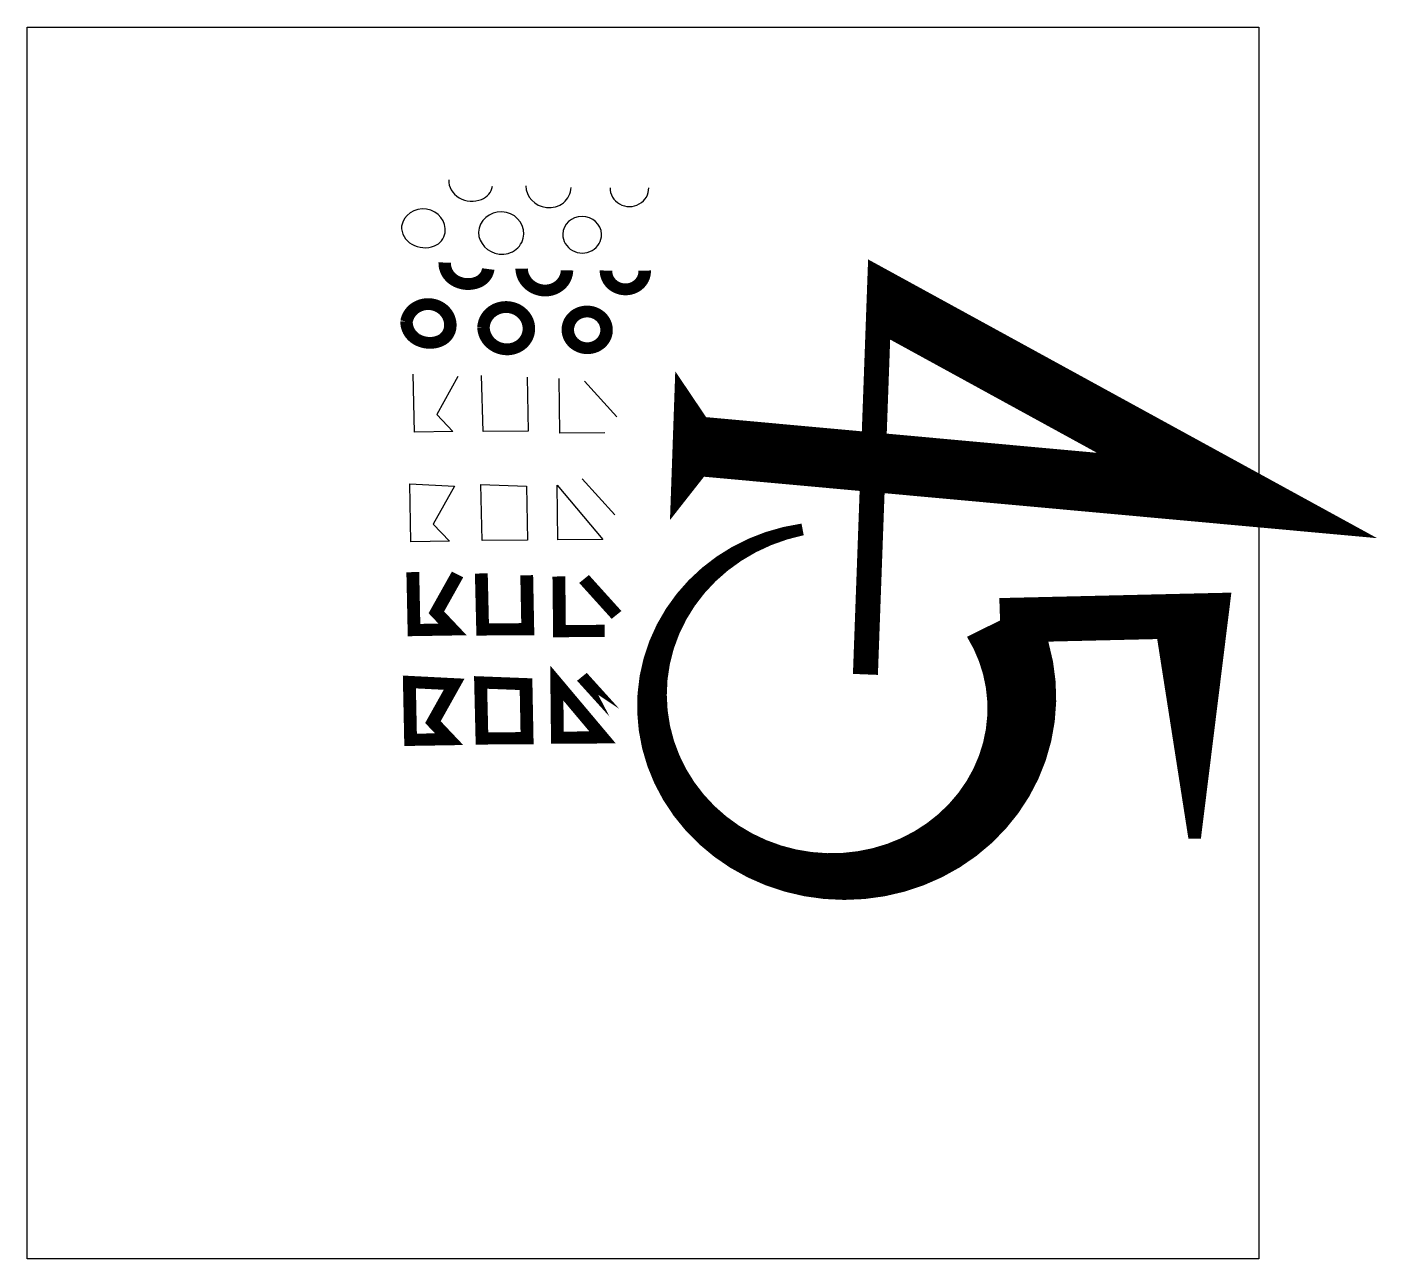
# Model space of a CAD drawing. Extents: x -6 to 20.4, y -11 to 13.
import ezdxf

# ---------------------------------------------------------------- set-up
doc = ezdxf.new("R2010")
doc.units = 0
doc.header["$LTSCALE"] = 45
doc.layers.get('0').update_dxf_attribs({"color": 3, "linetype": 'CONTINUOUS'})
doc.layers.add('T-2DPLINE-ALL', color=2, linetype='CONTINUOUS')

msp = doc.modelspace()

# ---------------------------------------------------------------- linework, layer by layer
at = {"color": 7}
msp.add_3dface([(-6, 13), (18, 13), (18, -11), (-6, -11)], dxfattribs=at)
at = {"layer": 'T-2DPLINE-ALL', "color": 20, "extrusion": (0.020746, 0.323963, 0.945842)}
for points, format in [([(-1.571, -10.729, 0.269781), (-1.794, -10.372, 0.23992), (-2.234, -10.367, 0.26596), (-2.427, -10.653, 0.606152)], "xyb"), ([(-3.075, -10.706, 0.371989), (-3.505, -10.286, 0.443079), (-3.959, -10.73, 0.001997)], "xyb"), ([(-4.717, -10.777, 1.025738), (-5.47, -10.827, 0.075036)], "xyb"), ([(-6.256, -5.556, 3.066, 1.226, 0), (-6.889, -5.573, 1.226, 1.226, 0), (-17.294, -5.275, 1.217, 1.217, 0), (-10.09, -8.833, 0.487, 0.487, 0), (-10.29, -1.108, 1.226, 1.226, 0)], "xyseb"), ([(-8.888, -4.006, 0.243, 1.46, 3.047963), (-12.841, -2.395, 0.92, 0.92, 0), (-16.55, -2.739, 1.46, 0.243, 0), (-16.897, 1.837, 0.243, 1.46, 0)], "xyseb")]:
    msp.add_lwpolyline(points, format=format, dxfattribs=at)
for points in [[(-0.711, -9.71, 0.269781), (-0.934, -9.353, 0.23992), (-1.374, -9.348, 0.26596), (-1.567, -9.634, 0.984582)], [(-2.214, -9.687, 0.371989), (-2.645, -9.267, 0.443079), (-3.099, -9.711, 0.989943)], [(-3.857, -9.758, 1.025738), (-4.61, -9.808, 0.974908)]]:
    msp.add_lwpolyline(points, format="xyb", close=True, dxfattribs=at)
at = {"layer": 'T-2DPLINE-ALL', "color": 20, "extrusion": (0.020746, 0.323963, 0.945842), "const_width": 0.243}
for points in [[(-1.596, -9.02, 0.269781), (-1.819, -8.663, 0.23992), (-2.259, -8.658, 0.26596), (-2.451, -8.944, 0.606152)], [(-3.099, -8.997, 0.371989), (-3.53, -8.577, 0.443079), (-3.984, -9.021, 0.001997)], [(-4.742, -9.068, 1.025738), (-5.495, -9.118, 0.075036)]]:
    msp.add_lwpolyline(points, format="xyb", dxfattribs=at)
for points in [[(-0.927, -7.76, 0.269781), (-1.151, -7.404, 0.23992), (-1.59, -7.398, 0.26596), (-1.783, -7.685, 0.984582)], [(-2.431, -7.737, 0.371989), (-2.862, -7.318, 0.443079), (-3.316, -7.762, 0.989943)], [(-4.073, -7.809, 1.025738), (-4.827, -7.859, 0.974908)]]:
    msp.add_lwpolyline(points, format="xyb", close=True, dxfattribs=at)
at = {"layer": 'T-2DPLINE-ALL', "color": 20, "extrusion": (0.020746, 0.323963, 0.945842)}
for points in [[(-1.994, -6.695), (-1.629, -5.889), (-1.965, -5.559), (-1.217, -5.495), (-1.121, -6.684)], [(-3.34, -6.771), (-3.428, -5.663), (-2.551, -5.597), (-2.455, -6.747)], [(-4.924, -5.729), (-4.047, -5.664), (-3.967, -6.787)], [(-5.136, -6.072), (-4.459, -6.768)]]:
    msp.add_lwpolyline(points, dxfattribs=at)
for points in [[(-5.217, -4.059), (-4.54, -4.755)], [(-2.064, -4.434), (-1.699, -3.627), (-2.035, -3.298), (-1.287, -3.234), (-1.191, -4.422)], [(-3.462, -4.529), (-3.55, -3.421), (-2.672, -3.356), (-2.577, -4.505)], [(-5.016, -3.536), (-4.138, -3.471), (-4.059, -4.594)]]:
    msp.add_lwpolyline(points, close=True, dxfattribs=at)
at = {"layer": 'T-2DPLINE-ALL', "color": 20, "extrusion": (0.020746, 0.323963, 0.945842), "const_width": 0.25}
for points in [[(-2.234, -2.625), (-1.869, -1.819), (-2.205, -1.489), (-1.457, -1.425), (-1.361, -2.614)], [(-3.58, -2.701), (-3.668, -1.593), (-2.791, -1.528), (-2.695, -2.677)], [(-5.164, -1.66), (-4.287, -1.594), (-4.207, -2.717)], [(-5.376, -2.003), (-4.7, -2.699)]]:
    msp.add_lwpolyline(points, dxfattribs=at)
for points in [[(-5.256, 0.533), (-4.379, 0.599), (-4.299, -0.524)], [(-2.304, -0.364), (-1.939, 0.442), (-2.275, 0.772), (-1.527, 0.836), (-1.431, -0.352)], [(-3.702, -0.46), (-3.79, 0.648), (-2.913, 0.714), (-2.817, -0.436)], [(-5.457, 0.011), (-4.78, -0.685)]]:
    msp.add_lwpolyline(points, close=True, dxfattribs=at)

doc.saveas('drawing.dxf')
